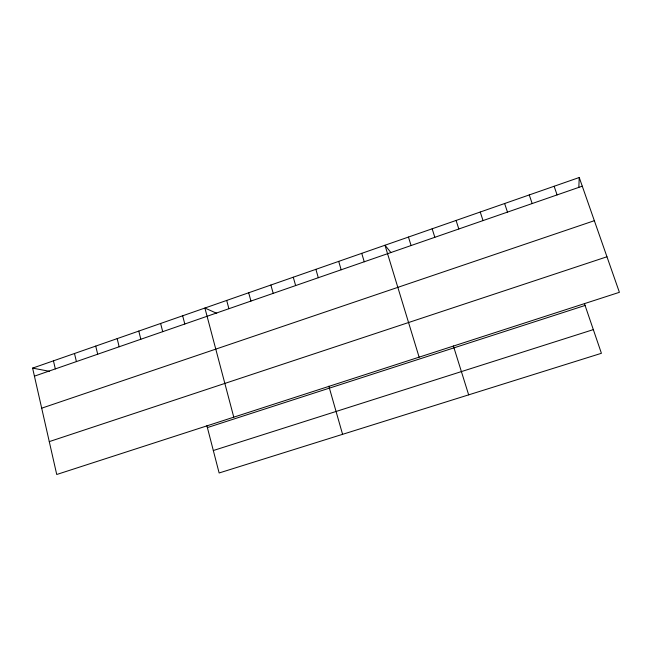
<?xml version="1.0" encoding="UTF-8"?>
<svg xmlns="http://www.w3.org/2000/svg" width="652" height="652" viewBox="0 0 652 652"><rect width="100%" height="100%" fill="white"/><g stroke="black" fill="none" stroke-linecap="round" stroke-linejoin="round"><path stroke-width="0.98" d="M578.829 187.401L579.237 177.507L32.6 368.111L56.732 474.493L619.4 292.316L579.237 177.507M34.426 376.155L582.269 186.179M41.687 408.185L594.347 220.694M49.275 441.616L606.963 256.774M207.385 427.59L585.064 305.462M213.318 450.524L593.328 329.619M32.6 368.111L49.544 371.33M216.725 313.31L204.899 308.029L233.775 417.166M390.923 252.56L384.982 245.242L419.122 357.157M554.127 186.268L557.093 194.907M584.437 303.604L601.421 353.294L219.129 472.977L206.888 425.674M529.253 194.94L532.171 203.546M504.624 203.522L507.484 212.112M480.239 212.03L483.034 220.588M456.082 220.449L458.821 228.982M432.154 228.795L434.843 237.304M453.384 345.951L468.666 394.851M408.454 237.059L411.086 245.535M361.73 253.351L364.256 261.778M338.698 261.379L341.167 269.781M315.878 269.341L318.298 277.711M328.852 386.188L342.585 434.33M293.27 277.222L295.641 285.576M270.873 285.03L273.196 293.359M248.673 292.764L250.955 301.069M226.684 300.433L228.917 308.714M182.658 315.788L184.793 324.011M160.62 323.473L162.707 331.672M138.786 331.086L140.832 339.26M117.164 338.624L119.161 346.774M95.73 346.098L97.686 354.223M74.491 353.498L76.406 361.599M53.448 360.841L55.322 368.91"/></g></svg>
